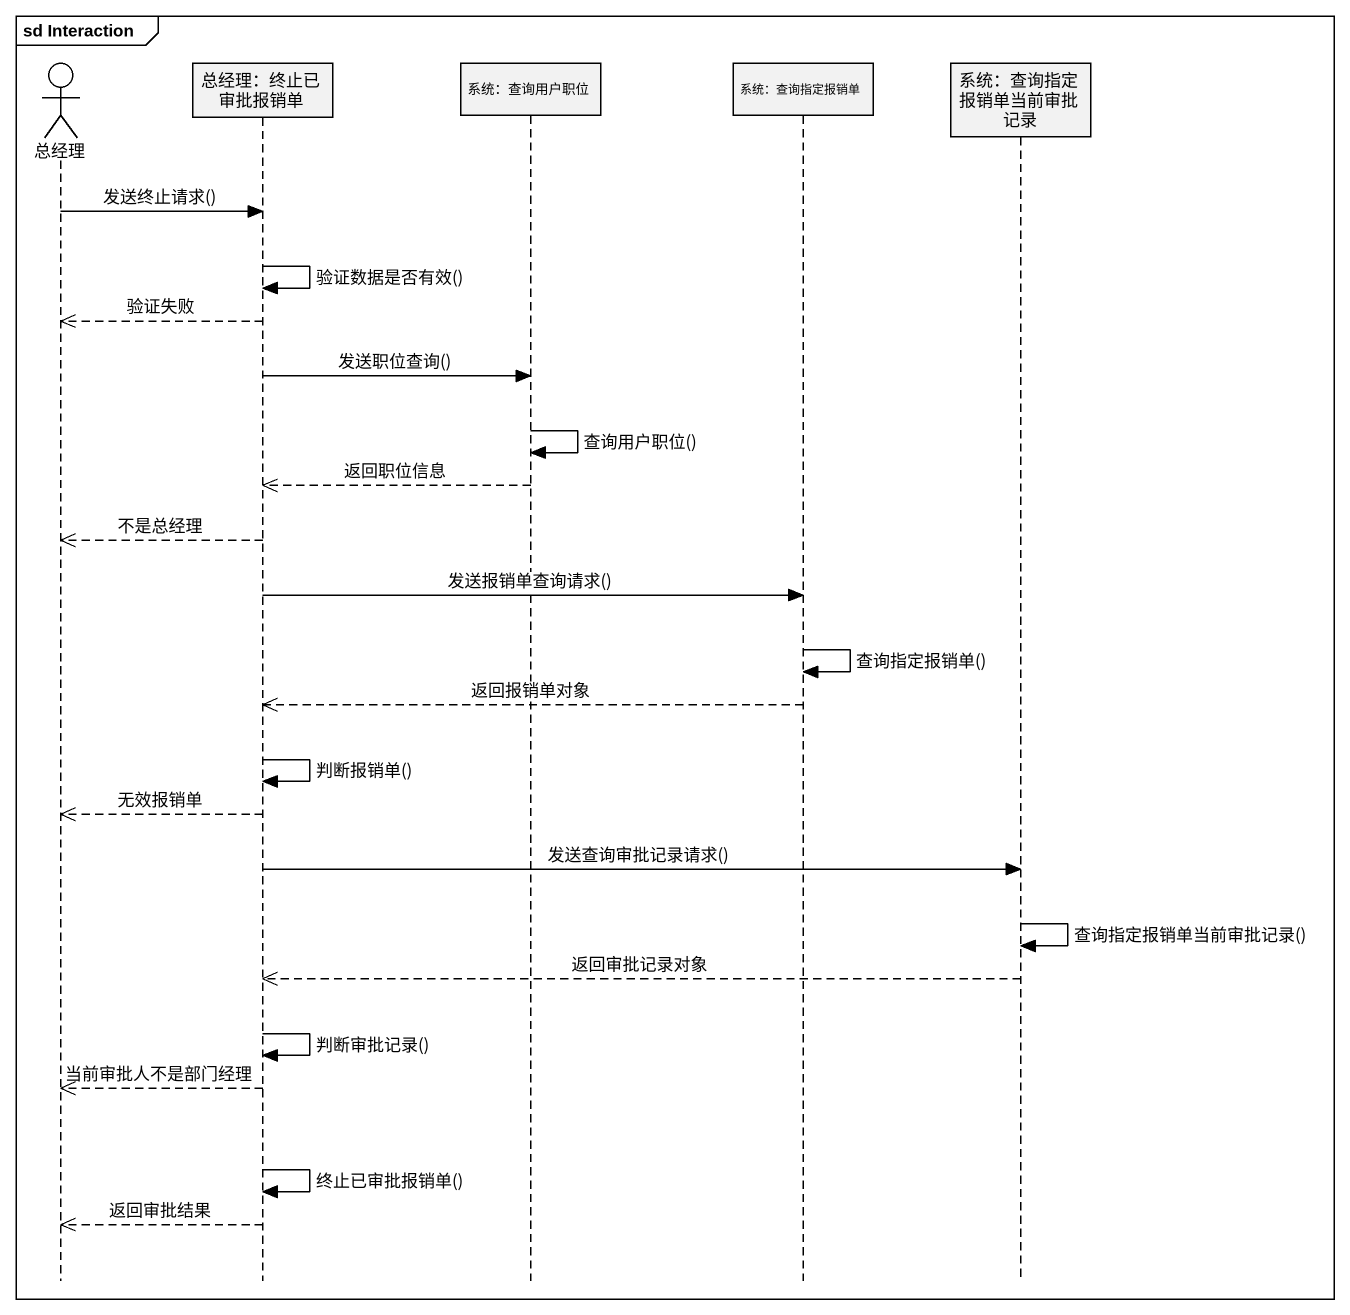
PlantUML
@startuml
mainframe sd Interaction
hide footbox
actor 总经理
participant "总经理：终止已审批报销单" as 总经理_终止已审批报销单
participant "系统：查询用户职位" as 系统_查询用户职位
participant "系统：查询指定报销单" as 系统_查询指定报销单
participant "系统：查询指定报销单当前审批记录" as 系统_查询指定报销单当前审批记录

总经理 -> 总经理_终止已审批报销单 : 发送终止请求()
总经理_终止已审批报销单 -> 总经理_终止已审批报销单 : 验证数据是否有效()
总经理_终止已审批报销单 -->> 总经理 : 验证失败
总经理_终止已审批报销单 -> 系统_查询用户职位 : 发送职位查询()
系统_查询用户职位 -> 系统_查询用户职位 : 查询用户职位()
系统_查询用户职位 -->> 总经理_终止已审批报销单 : 返回职位信息
总经理_终止已审批报销单 -->> 总经理 : 不是总经理
总经理_终止已审批报销单 -> 系统_查询指定报销单 : 发送报销单查询请求()
系统_查询指定报销单 -> 系统_查询指定报销单 : 查询指定报销单()
系统_查询指定报销单 -->> 总经理_终止已审批报销单 : 返回报销单对象
总经理_终止已审批报销单 -> 总经理_终止已审批报销单 : 判断报销单()
总经理_终止已审批报销单 -->> 总经理 : 无效报销单
总经理_终止已审批报销单 -> 系统_查询指定报销单当前审批记录 : 发送查询审批记录请求()
系统_查询指定报销单当前审批记录 -> 系统_查询指定报销单当前审批记录 : 查询指定报销单当前审批记录()
系统_查询指定报销单当前审批记录 -->> 总经理_终止已审批报销单 : 返回审批记录对象
总经理_终止已审批报销单 -> 总经理_终止已审批报销单 : 判断审批记录()
总经理_终止已审批报销单 -->> 总经理 : 当前审批人不是部门经理
总经理_终止已审批报销单 -> 总经理_终止已审批报销单 : 终止已审批报销单()
总经理_终止已审批报销单 -->> 总经理 : 返回审批结果
@enduml
